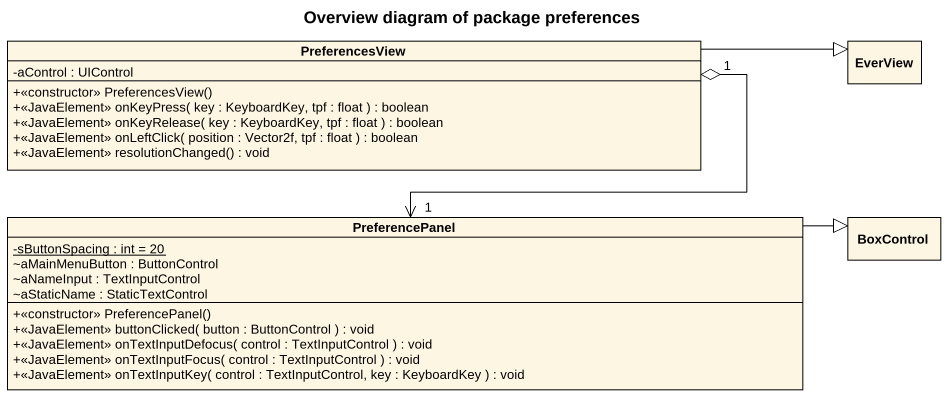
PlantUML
@startuml
title Overview diagram of package preferences
hide circle
hide empty members
skinparam classAttributeIconSize 0
class PreferencesView {
  -aControl : UIControl
  +<<constructor>> PreferencesView()
  +<<JavaElement>> onKeyPress( key : KeyboardKey, tpf : float ) : boolean
  +<<JavaElement>> onKeyRelease( key : KeyboardKey, tpf : float ) : boolean
  +<<JavaElement>> onLeftClick( position : Vector2f, tpf : float ) : boolean
  +<<JavaElement>> resolutionChanged() : void
}
class EverView
class PreferencePanel {
  {static} -sButtonSpacing : int = 20
  ~aMainMenuButton : ButtonControl
  ~aNameInput : TextInputControl
  ~aStaticName : StaticTextControl
  +<<constructor>> PreferencePanel()
  +<<JavaElement>> buttonClicked( button : ButtonControl ) : void
  +<<JavaElement>> onTextInputDefocus( control : TextInputControl ) : void
  +<<JavaElement>> onTextInputFocus( control : TextInputControl ) : void
  +<<JavaElement>> onTextInputKey( control : TextInputControl, key : KeyboardKey ) : void
}
class BoxControl
PreferencesView -right-|> EverView
PreferencesView "1" o--> "1" PreferencePanel
PreferencePanel -right-|> BoxControl
@enduml
